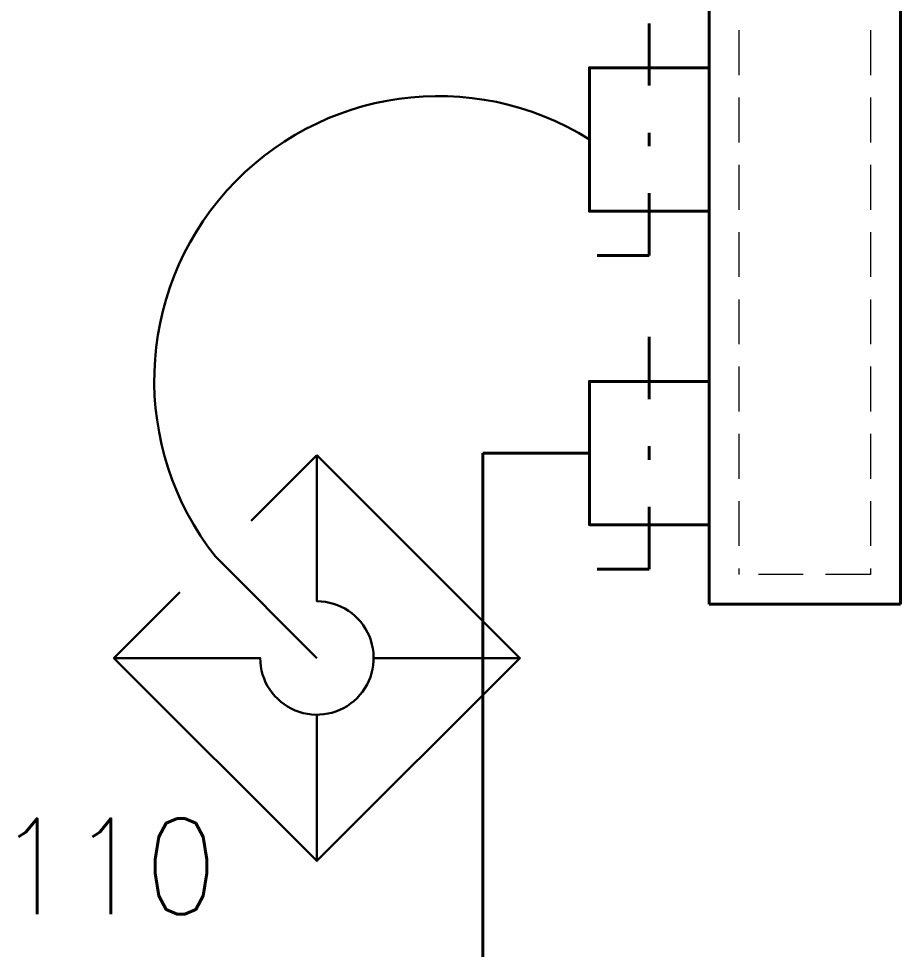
# Model space of a CAD drawing. Header units: inches. Extents: x 51 to 3278, y 66 to 1678.
# Drawn here: x 1277.4 to 1351.2, y 832.8 to 910.6 of the extents above; entities that cross this region are included whole.
import ezdxf

# ---------------------------------------------------------------- set-up
doc = ezdxf.new("R2010")
doc.units = ezdxf.units.IN
doc.header["$LTSCALE"] = 30
doc.header["$MEASUREMENT"] = 0
doc.linetypes.add('HIDDEN2', pattern=[0.1875, 0.125, -0.0625])
for name, color, linetype, lineweight in [('LIN', 4, 'HIDDEN2', 18), ('M-HVAC-EXST-DUCT', 4, 'Continuous', 40), ('M-HVAC-NEWW-DIFF', 6, 'Continuous', 30), ('M-HVAC-NEWW-DUCT', 1, 'Continuous', 30), ('M-TEXT', 71, 'Continuous', 25)]:
    doc.layers.add(name, color=color, linetype=linetype, lineweight=lineweight)
doc.styles.add('A', font='SIMPLEX.shx', dxfattribs={"width": 0.9, "height": 8})

# ---------------------------------------------------------------- blocks, each defined once
blk = doc.blocks.new('Hva-Dif01')
for p, q in [((0, 24), (8.645, 15.355)), ((24, 16.219), (24, 24)), ((12, 12), (24, 12)), ((8.645, 8.645), (0, 0)), ((24, 0), (24, 7.781))]:
    blk.add_line(p, q)
blk.add_lwpolyline([(24, 0), (0, 0), (0, 24), (24, 24), (15.355, 15.355, 2.414214), (15.355, 8.645)], format="xyb", close=True)
blk = doc.blocks.new('Hva-Ftg02')
blk.add_line((-0.10113, 0.05208), (-0.10113, 0.09749))
at = {"linetype": 'Continuous'}
for p, q in [((-0.0469, 0.05208), (-0.10113, 0.05208)), ((0.00591, 0.05208), (-0.00591, 0.05208)), ((0.10113, 0.05208), (0.0469, 0.05208))]:
    blk.add_line(p, q, dxfattribs=at)
blk.add_lwpolyline([(0.0625, 0), (0.0625, 0.10417), (-0.0625, 0.10417), (-0.0625, 0)])

msp = doc.modelspace()

# ---------------------------------------------------------------- linework, layer by layer
at = {"layer": 'LIN'}
for p, q in [((1337.661, 1038.993), (1337.662, 864.118)), ((1348.661, 1038.993), (1348.662, 864.118)), ((1348.662, 864.118), (1337.662, 864.118))]:
    msp.add_line(p, q, dxfattribs=at)
at = {"layer": 'M-HVAC-EXST-DUCT'}
for p, q in [((1335.161, 1038.993), (1335.162, 861.618)), ((1351.161, 1038.993), (1351.162, 861.618)), ((1325.162, 874.261), (1316.26, 874.261)), ((1316.26, 874.261), (1316.26, 728.189)), ((1351.162, 861.618), (1335.162, 861.618))]:
    msp.add_line(p, q, dxfattribs=at)
at = {"layer": 'M-HVAC-NEWW-DUCT'}
msp.add_arc((1312.543, 880.343, 0), 23.773, 57.9392, 218.30006, dxfattribs=at)

# ---------------------------------------------------------------- block references
at = {"layer": 'M-HVAC-EXST-DUCT', "xscale": 96, "yscale": 96, "zscale": 96, "rotation": 90}
for p in [(1335.162, 900.49), (1335.162, 874.261)]:
    msp.add_blockref('Hva-Ftg02', p, dxfattribs=at)
at = {"layer": 'M-HVAC-NEWW-DIFF', "rotation": 134.9999999999999}
msp.add_blockref('Hva-Dif01', (1319.343, 857.124, 0), dxfattribs=at)

# ---------------------------------------------------------------- texts
at = {"layer": 'M-TEXT', "style": 'A', "width": 0.9}
msp.add_text('110', height=8, dxfattribs=at).set_placement((1275.577, 835.699))

doc.saveas('drawing.dxf')
